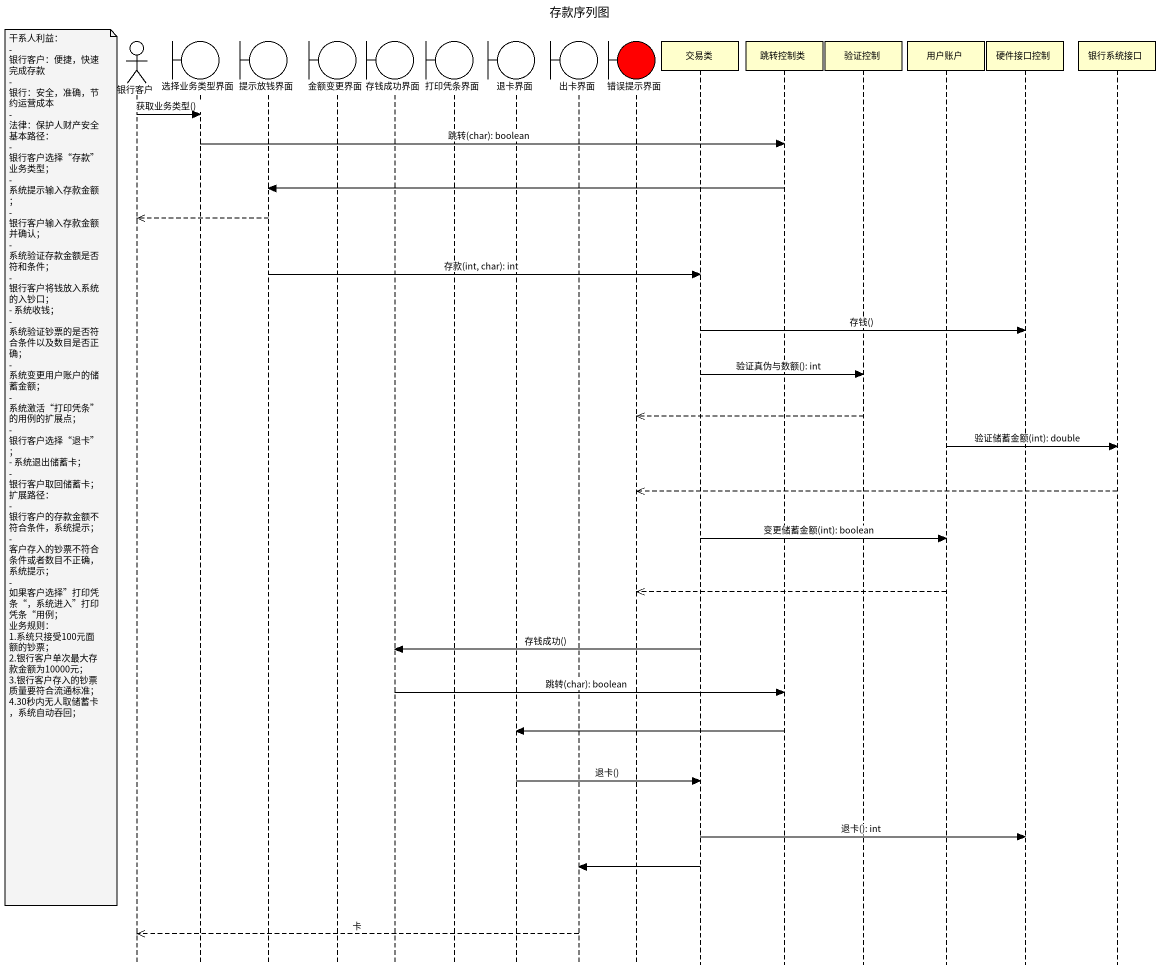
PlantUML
@startuml
title 存款序列图
hide footbox
actor 银行客户
boundary 选择业务类型界面
boundary 提示放钱界面
boundary 金额变更界面
boundary 存钱成功界面
boundary 打印凭条界面
boundary 退卡界面
boundary 出卡界面
boundary 错误提示界面 #FF0000
participant 交易类
participant 跳转控制类
participant 验证控制
participant 用户账户
participant 硬件接口控制
participant 银行系统接口

银行客户 -> 选择业务类型界面 : 获取业务类型()
选择业务类型界面 -> 跳转控制类 : 跳转(char): boolean
跳转控制类 -> 提示放钱界面
提示放钱界面 -->> 银行客户
提示放钱界面 -> 交易类 : 存款(int, char): int
交易类 -> 硬件接口控制 : 存钱()
交易类 -> 验证控制 : 验证真伪与数额(): int
验证控制 -->> 错误提示界面
用户账户 -> 银行系统接口 : 验证储蓄金额(int): double
note left of 银行客户
  干系人利益：
  - 银行客户：便捷，快速完成存款
  - 银行：安全，准确，节约运营成本
  - 法律：保护人财产安全
  基本路径：
  - 银行客户选择“存款”业务类型；
  - 系统提示输入存款金额；
  - 银行客户输入存款金额并确认；
  - 系统验证存款金额是否符和条件；
  - 银行客户将钱放入系统的入钞口；
  - 系统收钱；
  - 系统验证钞票的是否符合条件以及数目是否正确；
  - 系统变更用户账户的储蓄金额；
  - 系统激活“打印凭条”的用例的扩展点；
  - 银行客户选择“退卡”；
  - 系统退出储蓄卡；
  - 银行客户取回储蓄卡；
  扩展路径：
  - 银行客户的存款金额不符合条件，系统提示；
  - 客户存入的钞票不符合条件或者数目不正确，系统提示；
  - 如果客户选择”打印凭条“，系统进入”打印凭条“用例；
  业务规则：
  1.系统只接受100元面额的钞票；
  2.银行客户单次最大存款金额为10000元；
  3.银行客户存入的钞票质量要符合流通标准；
  4.30秒内无人取储蓄卡，系统自动吞回；
end note
银行系统接口 -->> 错误提示界面
交易类 -> 用户账户 : 变更储蓄金额(int): boolean
用户账户 -->> 错误提示界面
交易类 -> 存钱成功界面 : 存钱成功()
存钱成功界面 -> 跳转控制类 : 跳转(char): boolean
跳转控制类 -> 退卡界面
退卡界面 -> 交易类 : 退卡()
交易类 -> 硬件接口控制 : 退卡(): int
交易类 -> 出卡界面
出卡界面 -->> 银行客户 : 卡
@enduml
